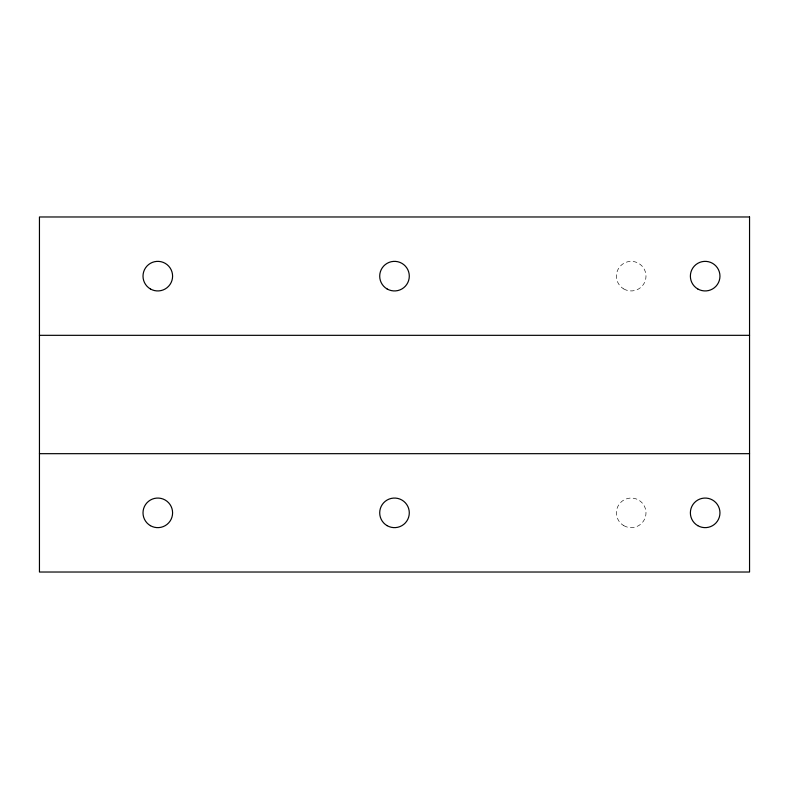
<?xml version="1.0" encoding="UTF-8"?>
<svg xmlns="http://www.w3.org/2000/svg" width="789" height="789" viewBox="0 0 789 789"><rect width="100%" height="100%" fill="white"/><g stroke="black" fill="none" stroke-linecap="round" stroke-linejoin="round"><path stroke-width="0.59" stroke-dasharray="3.94 2.96" d="M623.803 288.961A14.794 14.794 0 0 0 645.994 276.15A14.794 14.794 0 0 0 623.803 263.339A14.794 14.794 0 0 0 623.803 288.961M623.803 525.661A14.794 14.794 0 0 0 645.994 512.85A14.794 14.794 0 0 0 623.803 500.039A14.794 14.794 0 0 0 623.803 525.661"/><path stroke-width="1.18" d="M39.45 335.325L749.55 335.325M39.45 453.675L749.55 453.675M749.55 216.975L39.45 216.975L39.45 572.025L749.55 572.025L749.55 216.975M150.403 525.661A14.794 14.794 0 0 0 172.594 512.85A14.794 14.794 0 0 0 150.403 500.039A14.794 14.794 0 0 0 150.403 525.661M387.103 525.661A14.794 14.794 0 0 0 409.294 512.85A14.794 14.794 0 0 0 387.103 500.039A14.794 14.794 0 0 0 387.103 525.661M697.772 525.661A14.794 14.794 0 0 0 719.962 512.85A14.794 14.794 0 0 0 697.772 500.039A14.794 14.794 0 0 0 697.772 525.661M387.103 288.961A14.794 14.794 0 0 0 409.294 276.15A14.794 14.794 0 0 0 387.103 263.339A14.794 14.794 0 0 0 387.103 288.961M150.403 288.961A14.794 14.794 0 0 0 172.594 276.15A14.794 14.794 0 0 0 150.403 263.339A14.794 14.794 0 0 0 150.403 288.961M697.772 288.961A14.794 14.794 0 0 0 719.962 276.15A14.794 14.794 0 0 0 697.772 263.339A14.794 14.794 0 0 0 697.772 288.961"/></g></svg>
